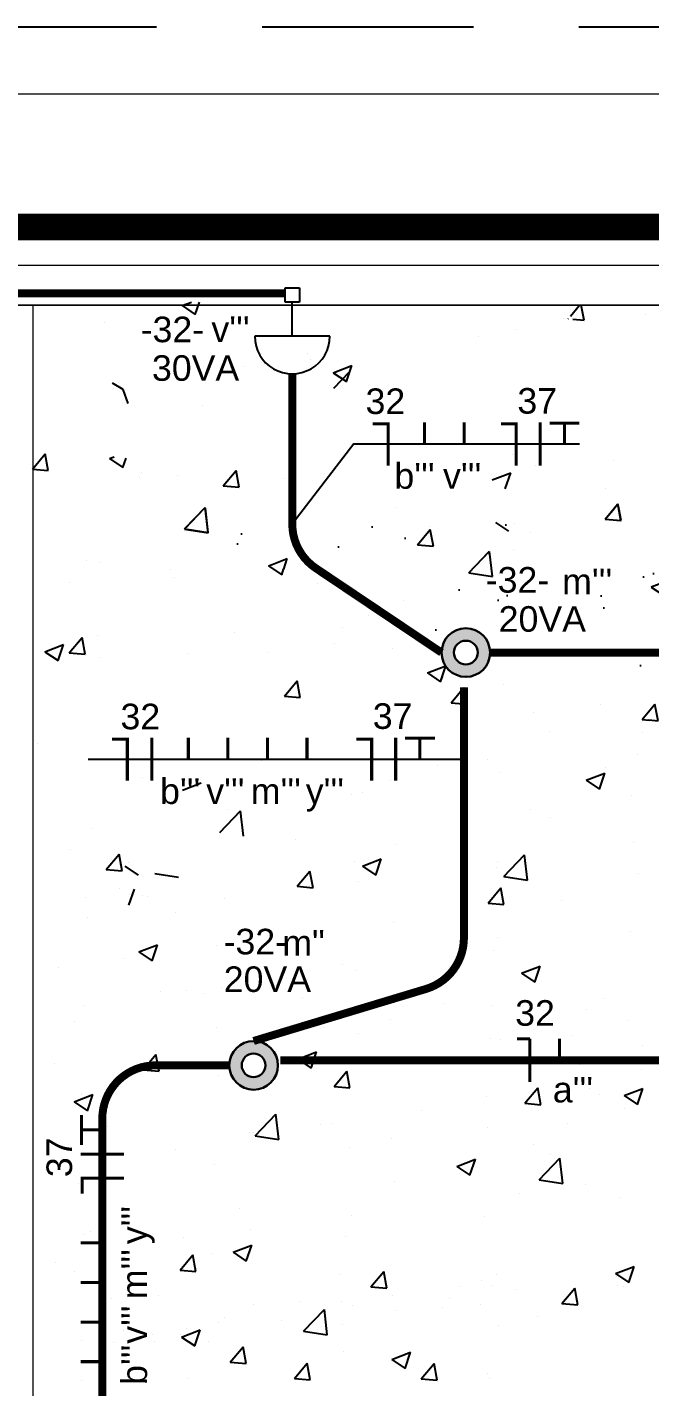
# Model space of a CAD drawing. Header units: millimetres. Extents: x 6597 to 20911, y -10306 to -132.
# Drawn here: x 12450 to 12684, y -5052 to -4541 of the extents above; entities that cross this region are included whole.
import ezdxf

# ---------------------------------------------------------------- set-up
doc = ezdxf.new("R2010")
doc.units = ezdxf.units.MM
doc.header["$LTSCALE"] = 25
doc.header["$MEASUREMENT"] = 0
for name, pattern in [('DASHDOT2', [12.7, 6.35, -3.175, 0, -3.175]), ('Dashed', [0.75, 0.5, -0.25]), ('HIDDEN2', [4.7625, 3.175, -1.5875])]:
    doc.linetypes.add(name, pattern=pattern)
for name, color, linetype in [('CIRCUITOS', 7, 'Continuous'), ('Iluminação1', 1, 'Continuous'), ('LUMINÁRIAS', 1, 'Continuous'), ('MAAI - VEGETAÇÃO', 106, 'Continuous')]:
    doc.layers.add(name, color=color, linetype=linetype)
for name, color, linetype, lineweight in [('EL-Condutos', 5, 'Continuous', 30), ('MAAI - ALVENARIA', 7, 'Continuous', 0), ('P-SIMBOL', 1, 'Continuous', 30), ('TEXTO', 7, 'Continuous', 30)]:
    doc.layers.add(name, color=color, linetype=linetype, lineweight=lineweight)
doc.styles.add('Arial', font='arial.ttf')

# ---------------------------------------------------------------- blocks, each defined once
blk = doc.blocks.new('Arandela 32W')
at = {"layer": 'LUMINÁRIAS', "color": 1}
for p, q in [((18.1535, 14.125), (18.1535, -14.125)), ((0, -2.6515), (0, 2.6515)), ((0, 2.6515), (5.304, 2.6515)), ((5.304, 2.6515), (5.304, -2.6515)), ((18.1535, 0), (5.304, 0)), ((5.304, -2.6515), (0, -2.6515))]:
    blk.add_line(p, q, dxfattribs=at)
blk.add_arc((18.1535, 0), 14.125, 270, 90, dxfattribs=at)

msp = doc.modelspace()

# ---------------------------------------------------------------- hatches: boundary and pattern name
at = {"layer": 'MAAI - VEGETAÇÃO', "transparency": 33554559}
h = msp.add_hatch(dxfattribs=at)
h.set_pattern_fill('AR-CONC', color=256, scale=10)
h.set_pattern_definition([(50, (-24217.496, -17853.917), (71.72602, -6.27521), [7.5, -82.5]), (355, (-24217.496, -17853.92), (-13.87513, 75.21921), [6, -66]), (100.45144, (-24211.52, -17854.44), (57.85088, 68.944), [6.37402, -70.11421]), (46.1842, (-24217.5, -17833.92), (106.72413, -16.55193), [11.25, -123.75]), (96.63564, (-24208.6, -17835.3), (93.4662, 97.41186), [9.56103, -105.17138]), (351.18416, (-24217.5, -17833.92), (93.4662, 97.41186), [9, -99]), (21, (-24207.496, -17838.917), (59.690705, -40.26189), [7.5, -82.5]), (326, (-24207.496, -17838.92), (24.33153, 72.515), [6, -66]), (71.45144, (-24202.52, -17842.27), (84.02224, 32.25312), [6.37402, -70.11421]), (37.5, (-24217.496, -17853.917), (1.215986, 33.289385), [0, -65.2, 0, -67, 0, -66.25]), (7.5, (-24217.496, -17853.917), (26.306954, 39.44117), [0, -38.2, 0, -63.7, 0, -25.25]), (327.5, (-24239.796, -17853.917), (53.382244, -2.255487), [0, -25, 0, -78, 0, -103.5]), (317.5, (-24249.796, -17853.917), (58.318617, 10.0105), [0, -32.5, 0, -51.8, 0, -73.5])])
h.paths.add_polyline_path([(13188.06, -4721.62), (13170.32, -4721.62), (13166.56, -4727.24), (13160.67, -4721.62), (13114.1, -4721.62), (13112.01, -4723.18), (13105.12, -4725.4), (13104.63, -4721.62), (12632.32, -4721.62), (12628.56, -4727.24), (12622.67, -4721.62), (12576.09, -4721.62), (12574.01, -4723.18), (12567.12, -4725.4), (12566.63, -4721.62), (12491.21, -4721.62), (12735.36, -4822.4), (13188.06, -4822.4)])
at = {"layer": 'P-SIMBOL'}
h = msp.add_hatch(color=256, dxfattribs=at)
h.dxf.hatch_style = 1
h.paths.add_polyline_path([(12606.03, -4775.87, 1), (12624.32, -4775.87, 1)])
h.paths.add_polyline_path([(12619.64, -4775.87, -1), (12610.72, -4775.87, -1)], flags=16)
h = msp.add_hatch(color=256, dxfattribs=at)
h.dxf.hatch_style = 1
h.paths.add_polyline_path([(12526.3, -4930.9, 1), (12544.58, -4930.9, 1)])
h.paths.add_polyline_path([(12539.9, -4930.9, -1), (12530.98, -4930.9, -1)], flags=16)

# ---------------------------------------------------------------- linework, layer by layer
at = {"linetype": 'HIDDEN2'}
msp.add_line((15713.63, -4540.99), (9367.5, -4540.99), dxfattribs=at)
at = {"lineweight": 0}
msp.add_line((9392.5, -4565.99), (15688.63, -4565.99), dxfattribs=at)
at = {"layer": 'CIRCUITOS', "linetype": 'DASHDOT2'}
for p, q in [((12516.26, -4683.09), (12516.26, -4683.09)), ((12559.26, -4880.81), (12559.26, -4880.81)), ((12521.39, -4885.8), (12521.39, -4885.8)), ((12524.93, -4885.7), (12524.93, -4885.7)), ((12568.71, -4892.91), (12568.71, -4892.91)), ((12573.8, -4895.15), (12573.8, -4895.15)), ((12523.28, -4901.55), (12523.28, -4901.55)), ((12553.81, -4905.37), (12553.81, -4905.37))]:
    msp.add_line(p, q, dxfattribs=at)
at = {"layer": 'CIRCUITOS'}
for p, q in [((12573.06, -4697.5), (12549.98, -4727.6)), ((12573.06, -4697.5), (12657.91, -4697.5)), ((12473.31, -4815.9), (12614.46, -4815.9))]:
    msp.add_line(p, q, dxfattribs=at)
for points, const_width in [([(12580.21, -4689.95), (12586.12, -4689.95)], 1.16), ([(12585.96, -4689.37), (12585.96, -4705.63)], 1.16), ([(12585.96, -4689.37), (12585.96, -4705.63)], 1.16), ([(12599.66, -4689.37), (12599.66, -4697.5)], 1.16), ([(12614.52, -4689.37), (12614.52, -4697.5)], 1.16), ([(12628.38, -4689.95), (12634.3, -4689.95)], 1.16), ([(12634.13, -4689.37), (12634.13, -4705.63)], 1.16), ([(12643.13, -4689.37), (12643.13, -4705.63)], 1.16), ([(12646.63, -4689.66), (12657.88, -4689.66)], 1.11), ([(12652.26, -4689.66), (12652.26, -4697.5)], 1.11), ([(12482.26, -4808.35), (12488.17, -4808.35)], 1.16), ([(12488, -4807.77), (12488, -4824.04)], 1.16), ([(12488, -4807.77), (12488, -4824.04)], 1.16), ([(12497.22, -4807.77), (12497.22, -4824.04)], 1.16), ([(12497.22, -4807.77), (12497.22, -4824.04)], 1.16), ([(12510.92, -4807.77), (12510.92, -4815.9)], 1.16), ([(12525.78, -4807.77), (12525.78, -4815.9)], 1.16), ([(12540.65, -4807.77), (12540.65, -4815.9)], 1.16), ([(12555.51, -4807.77), (12555.51, -4815.9)], 1.16), ([(12574.07, -4808.35), (12579.98, -4808.35)], 1.16), ([(12579.81, -4807.77), (12579.81, -4824.04)], 1.16), ([(12588.82, -4807.77), (12588.82, -4824.04)], 1.16), ([(12592.32, -4808.06), (12603.56, -4808.06)], 1.11), ([(12597.94, -4808.06), (12597.94, -4815.9)], 1.11), ([(12634.4, -4920.91), (12639.23, -4920.91)], 1.16), ([(12639.23, -4920.91), (12639.23, -4937.17)], 1.16), ([(12650.41, -4920.92), (12650.41, -4929.05)], 1.16), ([(12470.75, -4960.79), (12470.75, -4949.55)], 1.11), ([(12470.75, -4955.17), (12478.59, -4955.17)], 1.11), ([(12470.46, -4964.29), (12486.72, -4964.29)], 1.16), ([(12470.46, -4973.3), (12486.72, -4973.3)], 1.16), ([(12471.03, -4979.04), (12471.03, -4973.13)], 1.16), ([(12470.46, -4997.6), (12478.59, -4997.6)], 1.16), ([(12470.46, -5012.46), (12478.59, -5012.46)], 1.16), ([(12470.46, -5027.33), (12478.59, -5027.33)], 1.16), ([(12470.46, -5042.19), (12478.59, -5042.19)], 1.16)]:
    msp.add_lwpolyline(points, dxfattribs=dict(at, const_width=const_width))
at = {"layer": 'EL-Condutos', "const_width": 3}
msp.add_lwpolyline([(12547.32, -4640.99), (12178.3, -4640.99)], dxfattribs=at)
at = {"layer": 'EL-Condutos', "linetype": 'Dashed', "const_width": 3}
for points in [[(12549.98, -4671.18), (12549.98, -4727.6, 0.249979), (12558.83, -4744.2), (12606.03, -4775.87)], [(12614.46, -4788.96), (12614.46, -4883.05, -0.330754), (12600.24, -4902.2), (12535.44, -4921.75)], [(12478.59, -5108.34), (12478.59, -4950.9, -0.414214), (12498.59, -4930.9), (12526.3, -4930.9)]]:
    msp.add_lwpolyline(points, format="xyb", dxfattribs=at)
for points in [[(12624.32, -4775.87), (12967, -4775.87)], [(12545.5, -4929.05), (12835.96, -4929.05)]]:
    msp.add_lwpolyline(points, dxfattribs=at)
at = {"layer": 'MAAI - ALVENARIA'}
for p, q in [((9533.86, -4630.4), (15548.86, -4630.4)), ((9548.86, -4645.4), (13709.17, -4645.4)), ((13709.17, -4645.4), (9548.86, -4645.4)), ((12452.66, -5129.4), (12452.66, -4645.4))]:
    msp.add_line(p, q, dxfattribs=at)
at = {"layer": 'MAAI - VEGETAÇÃO', "linetype": 'Continuous', "transparency": 33554559}
for p, q in [((12508.56, -4645.55), (12512.05, -4644.21)), ((12508.56, -4645.55), (12513.54, -4648.9)), ((12513.54, -4648.9), (12515.11, -4644.21)), ((12654.53, -4649.46), (12657.93, -4645.4)), ((12659.59, -4651.07), (12658.55, -4645.4)), ((12549.64, -4649.68), (12549.64, -4649.68)), ((12652.02, -4650.41), (12652.02, -4650.41)), ((12653.62, -4650.55), (12653.76, -4650.37)), ((12653.62, -4650.55), (12653.64, -4650.55)), ((12655.34, -4650.7), (12659.59, -4651.07)), ((12682.77, -4649.06), (12682.77, -4649.06)), ((12479.41, -4651.96), (12479.41, -4651.96)), ((12634.25, -4654.63), (12634.25, -4654.63)), ((12452.67, -4659.67), (12452.67, -4659.67)), ((12452.67, -4659.67), (12452.67, -4659.67)), ((12497.7, -4657.18), (12497.7, -4657.18)), ((12619.86, -4657.34), (12619.86, -4657.34)), ((12555.54, -4663.53), (12555.54, -4663.53)), ((12556.71, -4665.65), (12556.71, -4665.65)), ((12518.84, -4670.64), (12518.84, -4670.64)), ((12531.8, -4668.53), (12531.8, -4668.53)), ((12565.36, -4670.76), (12572.36, -4668.08)), ((12565.36, -4670.76), (12570.33, -4674.12)), ((12565.62, -4676.55), (12571.44, -4670.49)), ((12570.33, -4674.12), (12572.36, -4668.08)), ((12452.31, -4706.94), (12457.13, -4701.19)), ((12452.31, -4706.94), (12457.13, -4701.19)), ((12458.29, -4707.46), (12457.13, -4701.19)), ((12458.29, -4707.46), (12457.13, -4701.19)), ((12481.34, -4703.02), (12483.09, -4702.34)), ((12481.34, -4703.02), (12483.09, -4702.34)), ((12486.31, -4706.37), (12487.5, -4702.84)), ((12486.31, -4706.37), (12487.5, -4702.84)), ((12632.55, -4701.51), (12632.55, -4701.51)), ((12452.31, -4706.94), (12458.29, -4707.46)), ((12452.31, -4706.94), (12458.29, -4707.46)), ((12481.34, -4703.02), (12486.31, -4706.37)), ((12481.34, -4703.02), (12486.31, -4706.37)), ((12524.04, -4713.21), (12528.86, -4707.47)), ((12524.04, -4713.21), (12528.86, -4707.47)), ((12530.02, -4713.74), (12528.86, -4707.47)), ((12530.02, -4713.74), (12528.86, -4707.47)), ((12641.34, -4705.49), (12641.34, -4705.49)), ((12670.56, -4703.77), (12670.56, -4703.77)), ((12670.56, -4703.77), (12670.56, -4703.77)), ((12492.53, -4710.08), (12492.53, -4710.08)), ((12492.53, -4710.08), (12492.53, -4710.08)), ((12493.48, -4708.18), (12493.48, -4708.18)), ((12493.48, -4708.18), (12493.48, -4708.18)), ((12506.86, -4709.33), (12506.86, -4709.33)), ((12506.86, -4709.33), (12506.86, -4709.33)), ((12524.04, -4713.21), (12530.02, -4713.74)), ((12524.04, -4713.21), (12530.02, -4713.74)), ((12546.87, -4710.43), (12546.87, -4710.43)), ((12546.87, -4710.43), (12546.87, -4710.43)), ((12625.05, -4711.03), (12632.05, -4708.34)), ((12630.02, -4714.38), (12632.05, -4708.34)), ((12667.79, -4714.17), (12667.79, -4714.17)), ((12667.79, -4714.17), (12667.79, -4714.17)), ((12509.48, -4729.45), (12517.27, -4721.34)), ((12517, -4721.62), (12517.27, -4721.34)), ((12517.29, -4721.62), (12517.26, -4721.34)), ((12518.36, -4730.84), (12517.26, -4721.34)), ((12589.14, -4721.28), (12589.14, -4721.28)), ((12589.14, -4721.28), (12589.14, -4721.28)), ((12667.49, -4725.76), (12672.31, -4720.02)), ((12670.97, -4721.62), (12672.31, -4720.02)), ((12672.61, -4721.62), (12672.31, -4720.02)), ((12673.47, -4726.29), (12672.31, -4720.02)), ((12626.29, -4726.97), (12631.26, -4730.33)), ((12633.33, -4727.21), (12633.33, -4727.21)), ((12633.33, -4727.21), (12633.33, -4727.21)), ((12667.49, -4725.76), (12673.47, -4726.29)), ((12509.47, -4729.46), (12510.67, -4729.65)), ((12509.47, -4729.46), (12518.36, -4730.84)), ((12509.48, -4729.45), (12509.68, -4729.24)), ((12530.82, -4731.29), (12530.82, -4731.29)), ((12579.88, -4728.71), (12579.88, -4728.71)), ((12592.28, -4732.92), (12592.28, -4732.92)), ((12597.01, -4735.43), (12601.83, -4729.69)), ((12597.01, -4735.43), (12601.83, -4729.69)), ((12601.49, -4728.63), (12601.49, -4728.63)), ((12601.49, -4728.63), (12601.49, -4728.63)), ((12602.98, -4735.96), (12601.83, -4729.69)), ((12602.98, -4735.96), (12601.83, -4729.69)), ((12639.51, -4730.89), (12639.51, -4730.89)), ((12639.51, -4730.89), (12639.51, -4730.89)), ((12529.36, -4735.11), (12529.36, -4735.11)), ((12567.25, -4736.22), (12567.25, -4736.22)), ((12597.01, -4735.43), (12602.98, -4735.96)), ((12597.01, -4735.43), (12602.98, -4735.96)), ((12622.48, -4739.46), (12623.99, -4737.89)), ((12624.17, -4739.46), (12623.98, -4737.9)), ((12633.05, -4737.15), (12633.05, -4737.15)), ((12472.5, -4741.3), (12472.5, -4741.3)), ((12478.02, -4742.15), (12478.02, -4742.15)), ((12541.03, -4743.28), (12542.41, -4742.75)), ((12541.03, -4743.28), (12546, -4746.63)), ((12504.09, -4744.53), (12504.09, -4744.53)), ((12505.89, -4747.83), (12505.89, -4747.83)), ((12546, -4746.63), (12546.71, -4744.53)), ((12631.4, -4743.88), (12631.4, -4743.88)), ((12466.22, -4749.52), (12466.22, -4749.52)), ((12466.22, -4749.52), (12466.22, -4749.52)), ((12559.27, -4750.09), (12559.27, -4750.09)), ((12591.9, -4756.3), (12591.9, -4756.3)), ((12578.66, -4761.99), (12578.66, -4761.99)), ((12476.8, -4769.27), (12476.8, -4769.27)), ((12476.8, -4769.27), (12476.8, -4769.27)), ((12528.15, -4768.4), (12528.15, -4768.4)), ((12528.15, -4768.4), (12528.15, -4768.4)), ((12569.01, -4766.28), (12569.01, -4766.28)), ((12457.01, -4775.53), (12464.01, -4772.84)), ((12457.01, -4775.53), (12464.01, -4772.84)), ((12461.98, -4778.89), (12464.01, -4772.84)), ((12461.98, -4778.89), (12464.01, -4772.84)), ((12466.19, -4775.99), (12471.01, -4770.24)), ((12466.19, -4775.99), (12471.01, -4770.24)), ((12472.17, -4776.51), (12471.01, -4770.24)), ((12472.17, -4776.51), (12471.01, -4770.24)), ((12565.98, -4772.37), (12565.98, -4772.37)), ((12457.01, -4775.53), (12461.98, -4778.89)), ((12457.01, -4775.53), (12461.98, -4778.89)), ((12466.19, -4775.99), (12472.17, -4776.51)), ((12466.19, -4775.99), (12472.17, -4776.51)), ((12477.79, -4777.8), (12477.79, -4777.8)), ((12477.79, -4777.8), (12477.79, -4777.8)), ((12510.69, -4776.29), (12510.69, -4776.29)), ((12510.69, -4776.29), (12510.69, -4776.29)), ((12540.94, -4775.66), (12540.94, -4775.66)), ((12540.94, -4775.66), (12540.94, -4775.66)), ((12587.55, -4774.52), (12587.55, -4774.52)), ((12600.72, -4783.54), (12607.72, -4780.85)), ((12600.72, -4783.54), (12601.28, -4783.33)), ((12600.72, -4783.54), (12605.69, -4786.9)), ((12600.72, -4783.54), (12605.69, -4786.9)), ((12605.69, -4786.9), (12607.72, -4780.85)), ((12547.01, -4792.18), (12551.83, -4786.43)), ((12547.01, -4792.18), (12551.83, -4786.43)), ((12552.98, -4792.7), (12551.83, -4786.43)), ((12552.98, -4792.7), (12551.83, -4786.43)), ((12605.69, -4786.9), (12606.39, -4784.82)), ((12609.64, -4794.71), (12614.46, -4788.96)), ((12609.64, -4794.71), (12614.46, -4788.96)), ((12615.62, -4795.23), (12614.46, -4788.96)), ((12615.62, -4795.23), (12614.46, -4788.96)), ((12629.38, -4787.79), (12629.38, -4787.79)), ((12547.01, -4792.18), (12552.98, -4792.7)), ((12547.01, -4792.18), (12552.98, -4792.7)), ((12609.64, -4794.71), (12615.62, -4795.23)), ((12609.64, -4794.71), (12615.62, -4795.23)), ((12640.7, -4798.51), (12640.7, -4798.51)), ((12640.7, -4798.51), (12640.7, -4798.51)), ((12665.73, -4795.21), (12665.73, -4795.21)), ((12681.37, -4800.98), (12681.91, -4800.34)), ((12681.37, -4800.98), (12684.05, -4801.22)), ((12454.12, -4810.11), (12454.12, -4810.11)), ((12454.12, -4810.11), (12454.12, -4810.11)), ((12588.73, -4810), (12588.73, -4810)), ((12588.73, -4810), (12588.73, -4810)), ((12646.56, -4805.7), (12646.56, -4805.7)), ((12646.56, -4805.7), (12646.56, -4805.7)), ((12681.52, -4805.93), (12681.52, -4805.93)), ((12488.48, -4813.65), (12488.48, -4813.65)), ((12488.48, -4813.65), (12488.48, -4813.65)), ((12497.7, -4813.65), (12497.7, -4813.65)), ((12497.7, -4813.65), (12497.7, -4813.65)), ((12679.51, -4814.03), (12679.51, -4814.03)), ((12679.51, -4814.03), (12679.51, -4814.03)), ((12538.22, -4816.4), (12538.22, -4816.4)), ((12538.22, -4816.4), (12538.22, -4816.4)), ((12551.08, -4815.9), (12551.08, -4815.9)), ((12551.08, -4815.9), (12551.08, -4815.9)), ((12604.47, -4818.16), (12604.47, -4818.16)), ((12604.47, -4818.16), (12604.47, -4818.16)), ((12614.26, -4816.88), (12614.26, -4816.88)), ((12614.26, -4816.88), (12614.26, -4816.88)), ((12623.2, -4815.94), (12623.2, -4815.94)), ((12623.2, -4815.94), (12623.2, -4815.94)), ((12667.64, -4819.13), (12667.64, -4819.13)), ((12667.64, -4819.13), (12667.64, -4819.13)), ((12493.54, -4822.87), (12493.54, -4822.87)), ((12493.54, -4822.87), (12493.54, -4822.87)), ((12508.76, -4827.5), (12515.76, -4824.82)), ((12508.76, -4827.5), (12515.76, -4824.82)), ((12587.02, -4823.9), (12587.02, -4823.9)), ((12588.83, -4821.54), (12588.83, -4821.54)), ((12588.83, -4821.54), (12588.83, -4821.54)), ((12628.17, -4821.08), (12628.17, -4821.08)), ((12628.17, -4821.08), (12628.17, -4821.08)), ((12660.41, -4823.8), (12667.41, -4821.12)), ((12660.41, -4823.8), (12667.41, -4821.12)), ((12660.41, -4823.8), (12665.38, -4827.16)), ((12660.41, -4823.8), (12665.38, -4827.16)), ((12665.38, -4827.16), (12667.41, -4821.12)), ((12665.38, -4827.16), (12667.41, -4821.12)), ((12550.96, -4826.52), (12550.96, -4826.52)), ((12550.96, -4826.52), (12550.96, -4826.52)), ((12564.88, -4825.95), (12564.88, -4825.95)), ((12564.88, -4825.95), (12564.88, -4825.95)), ((12572.17, -4829.34), (12572.17, -4829.34)), ((12572.17, -4829.34), (12572.17, -4829.34)), ((12576.23, -4828.57), (12576.23, -4828.57)), ((12576.23, -4828.57), (12576.23, -4828.57)), ((12677.3, -4829.67), (12677.3, -4829.67)), ((12677.3, -4829.67), (12677.3, -4829.67)), ((12522.74, -4843.42), (12530.53, -4835.3)), ((12522.74, -4843.42), (12530.53, -4835.3)), ((12525.72, -4834.98), (12525.72, -4834.98)), ((12525.72, -4834.98), (12525.72, -4834.98)), ((12531.62, -4844.8), (12530.52, -4835.31)), ((12531.62, -4844.8), (12530.52, -4835.31)), ((12639.42, -4834.65), (12639.42, -4834.65)), ((12639.42, -4834.65), (12639.42, -4834.65)), ((12614.39, -4837.95), (12614.39, -4837.95)), ((12614.39, -4837.95), (12614.39, -4837.95)), ((12647.16, -4837.89), (12647.16, -4837.89)), ((12647.16, -4837.89), (12647.16, -4837.89)), ((12474.37, -4842.02), (12474.37, -4842.02)), ((12474.37, -4842.02), (12474.37, -4842.02)), ((12466.52, -4849.76), (12466.52, -4849.76)), ((12466.52, -4849.76), (12466.52, -4849.76)), ((12551.24, -4846.26), (12551.24, -4846.26)), ((12551.24, -4846.26), (12551.24, -4846.26)), ((12588.84, -4847.9), (12588.84, -4847.9)), ((12588.84, -4847.9), (12588.84, -4847.9)), ((12678.29, -4847.32), (12678.29, -4847.32)), ((12678.29, -4847.32), (12678.29, -4847.32)), ((12480.06, -4857.38), (12484.88, -4851.63)), ((12480.06, -4857.38), (12484.88, -4851.63)), ((12486.04, -4857.9), (12484.88, -4851.63)), ((12486.04, -4857.9), (12484.88, -4851.63)), ((12485.02, -4855.36), (12485.02, -4855.36)), ((12485.02, -4855.36), (12485.02, -4855.36)), ((12487.08, -4856.05), (12492.05, -4859.41)), ((12487.08, -4856.05), (12492.05, -4859.41)), ((12488.33, -4854.54), (12488.33, -4854.54)), ((12488.33, -4854.54), (12488.33, -4854.54)), ((12573.28, -4854.27), (12573.28, -4854.27)), ((12573.28, -4854.27), (12573.28, -4854.27)), ((12576.39, -4856.06), (12583.39, -4853.37)), ((12576.39, -4856.06), (12583.39, -4853.37)), ((12576.39, -4856.06), (12581.36, -4859.41)), ((12576.39, -4856.06), (12581.36, -4859.41)), ((12581.36, -4859.41), (12583.39, -4853.37)), ((12581.36, -4859.41), (12583.39, -4853.37)), ((12626.95, -4854.36), (12626.95, -4854.36)), ((12626.95, -4854.36), (12626.95, -4854.36)), ((12629.46, -4859.97), (12637.25, -4851.85)), ((12629.46, -4859.97), (12637.25, -4851.85)), ((12638.35, -4861.36), (12637.24, -4851.86)), ((12638.35, -4861.36), (12637.24, -4851.86)), ((12480.06, -4857.38), (12486.04, -4857.9)), ((12480.06, -4857.38), (12486.04, -4857.9)), ((12498.29, -4858.9), (12507.18, -4860.28)), ((12498.29, -4858.9), (12507.18, -4860.28)), ((12551.79, -4863.65), (12556.61, -4857.91)), ((12551.79, -4863.65), (12556.61, -4857.91)), ((12557.77, -4864.18), (12556.61, -4857.91)), ((12557.77, -4864.18), (12556.61, -4857.91)), ((12626.66, -4856.53), (12626.66, -4856.53)), ((12626.66, -4856.53), (12626.66, -4856.53)), ((12629.45, -4859.98), (12638.35, -4861.36)), ((12629.45, -4859.98), (12638.35, -4861.36)), ((12680.05, -4858.78), (12680.05, -4858.78)), ((12680.05, -4858.78), (12680.05, -4858.78)), ((12484.88, -4864.51), (12484.88, -4864.51)), ((12484.88, -4864.51), (12484.88, -4864.51)), ((12488.61, -4870.76), (12490.64, -4864.72)), ((12488.61, -4870.76), (12490.64, -4864.72)), ((12551.79, -4863.65), (12557.77, -4864.18)), ((12551.79, -4863.65), (12557.77, -4864.18)), ((12575.01, -4861.86), (12575.01, -4861.86)), ((12575.01, -4861.86), (12575.01, -4861.86)), ((12623.52, -4869.93), (12628.34, -4864.18)), ((12623.52, -4869.93), (12628.34, -4864.18)), ((12629.49, -4870.45), (12628.34, -4864.18)), ((12629.49, -4870.45), (12628.34, -4864.18)), ((12472.2, -4867.93), (12472.2, -4867.93)), ((12472.2, -4867.93), (12472.2, -4867.93)), ((12488.92, -4866.73), (12488.92, -4866.73)), ((12488.92, -4866.73), (12488.92, -4866.73)), ((12493.66, -4866.98), (12493.66, -4866.98)), ((12493.66, -4866.98), (12493.66, -4866.98)), ((12495.46, -4867.5), (12495.46, -4867.5)), ((12495.46, -4867.5), (12495.46, -4867.5)), ((12524.5, -4868.26), (12524.5, -4868.26)), ((12524.5, -4868.26), (12524.5, -4868.26)), ((12623.52, -4869.93), (12629.49, -4870.45)), ((12623.52, -4869.93), (12629.49, -4870.45)), ((12650.99, -4869.11), (12650.99, -4869.11)), ((12650.99, -4869.11), (12650.99, -4869.11)), ((12473.16, -4875.31), (12473.16, -4875.31)), ((12473.16, -4875.31), (12473.16, -4875.31)), ((12506.08, -4873.39), (12506.08, -4873.39)), ((12506.08, -4873.39), (12506.08, -4873.39)), ((12613.12, -4874.09), (12613.12, -4874.09)), ((12613.12, -4874.09), (12613.12, -4874.09)), ((12588.08, -4877.39), (12588.08, -4877.39)), ((12588.08, -4877.39), (12588.08, -4877.39)), ((12677.08, -4880.61), (12677.08, -4880.61)), ((12677.08, -4880.61), (12677.08, -4880.61)), ((12492.37, -4888.31), (12499.37, -4885.62)), ((12492.37, -4888.31), (12499.37, -4885.62)), ((12497.34, -4891.66), (12499.37, -4885.62)), ((12497.34, -4891.66), (12499.37, -4885.62)), ((12524.93, -4885.7), (12524.93, -4885.7)), ((12627.03, -4882.9), (12627.03, -4882.9)), ((12627.03, -4882.9), (12627.03, -4882.9)), ((12487.06, -4890.69), (12487.06, -4890.69)), ((12487.06, -4890.69), (12487.06, -4890.69)), ((12492.37, -4888.31), (12497.34, -4891.66)), ((12492.37, -4888.31), (12497.34, -4891.66)), ((12625.73, -4887.65), (12625.73, -4887.65)), ((12625.73, -4887.65), (12625.73, -4887.65)), ((12462.02, -4893.98), (12462.02, -4893.98)), ((12462.02, -4893.98), (12462.02, -4893.98)), ((12568.71, -4892.91), (12568.71, -4892.91)), ((12573.8, -4895.15), (12573.8, -4895.15)), ((12636.08, -4896.32), (12643.08, -4893.63)), ((12636.08, -4896.32), (12643.08, -4893.63)), ((12636.08, -4896.32), (12641.05, -4899.67)), ((12636.08, -4896.32), (12641.05, -4899.67)), ((12641.05, -4899.67), (12643.08, -4893.63)), ((12641.05, -4899.67), (12643.08, -4893.63)), ((12523.28, -4901.55), (12523.28, -4901.55)), ((12500.43, -4903.12), (12500.43, -4903.12)), ((12500.43, -4903.12), (12500.43, -4903.12)), ((12510.39, -4902.92), (12510.39, -4902.92)), ((12510.39, -4902.92), (12510.39, -4902.92)), ((12517.04, -4904.02), (12517.04, -4904.02)), ((12553.81, -4905.37), (12553.81, -4905.37)), ((12666.72, -4905.89), (12666.72, -4905.89)), ((12471.94, -4908.59), (12471.94, -4908.59)), ((12471.94, -4908.59), (12471.94, -4908.59)), ((12607.19, -4907.63), (12607.19, -4907.63)), ((12607.19, -4907.63), (12607.19, -4907.63)), ((12624.68, -4908.55), (12624.68, -4908.55)), ((12624.68, -4908.55), (12624.68, -4908.55)), ((12660.57, -4909.88), (12660.57, -4909.88)), ((12468.13, -4914.29), (12468.13, -4914.29)), ((12468.13, -4914.29), (12468.13, -4914.29)), ((12521.51, -4916.55), (12521.51, -4916.55)), ((12521.51, -4916.55), (12521.51, -4916.55)), ((12561.78, -4916.83), (12561.78, -4916.83)), ((12586.81, -4913.53), (12586.81, -4913.53)), ((12586.81, -4913.53), (12586.81, -4913.53)), ((12639.45, -4915.54), (12639.45, -4915.54)), ((12675.86, -4913.9), (12675.86, -4913.9)), ((12574.89, -4918.81), (12574.89, -4918.81)), ((12574.89, -4918.81), (12574.89, -4918.81)), ((12624.52, -4920.94), (12624.52, -4920.94)), ((12624.52, -4920.94), (12624.52, -4920.94)), ((12628.28, -4921.06), (12628.28, -4921.06)), ((12628.28, -4921.06), (12628.28, -4921.06)), ((12654.74, -4919.55), (12654.74, -4919.55)), ((12493.94, -4932.6), (12498.76, -4926.85)), ((12493.94, -4932.6), (12498.76, -4926.85)), ((12498.62, -4925.14), (12498.62, -4925.14)), ((12498.62, -4925.14), (12498.62, -4925.14)), ((12499.92, -4933.12), (12498.76, -4926.85)), ((12499.92, -4933.12), (12498.76, -4926.85)), ((12552.06, -4928.57), (12559.06, -4925.88)), ((12557.03, -4931.93), (12559.06, -4925.88)), ((12681.66, -4923.32), (12681.66, -4923.32)), ((12460.75, -4930.13), (12460.75, -4930.13)), ((12460.75, -4930.13), (12460.75, -4930.13)), ((12493.94, -4932.6), (12499.92, -4933.12)), ((12493.94, -4932.6), (12499.92, -4933.12)), ((12552.06, -4928.57), (12557.03, -4931.93)), ((12572.58, -4928.44), (12572.58, -4928.44)), ((12572.58, -4928.44), (12572.58, -4928.44)), ((12645.33, -4929.2), (12645.33, -4929.2)), ((12650.41, -4929.05), (12657.92, -4930.22)), ((12660.53, -4928.97), (12660.53, -4928.97)), ((12681.22, -4932.56), (12681.22, -4932.56)), ((12522.07, -4934.84), (12522.07, -4934.84)), ((12522.07, -4934.84), (12522.07, -4934.84)), ((12565.66, -4938.87), (12570.49, -4933.13)), ((12565.66, -4938.87), (12570.49, -4933.13)), ((12571.64, -4939.39), (12570.49, -4933.13)), ((12571.64, -4939.39), (12570.49, -4933.13)), ((12468.03, -4944.56), (12475.04, -4941.87)), ((12468.03, -4944.56), (12475.04, -4941.87)), ((12470.72, -4941.88), (12470.72, -4941.88)), ((12470.72, -4941.88), (12470.72, -4941.88)), ((12473.01, -4947.92), (12475.04, -4941.87)), ((12473.01, -4947.92), (12475.04, -4941.87)), ((12565.66, -4938.87), (12571.64, -4939.39)), ((12565.66, -4938.87), (12571.64, -4939.39)), ((12622.9, -4942.57), (12622.9, -4942.57)), ((12622.9, -4942.57), (12622.9, -4942.57)), ((12637.39, -4945.15), (12642.21, -4939.4)), ((12637.39, -4945.15), (12642.21, -4939.4)), ((12643.37, -4945.67), (12642.21, -4939.4)), ((12643.37, -4945.67), (12642.21, -4939.4)), ((12660.1, -4938.21), (12660.1, -4938.21)), ((12661.53, -4939.67), (12661.53, -4939.67)), ((12665.44, -4942.03), (12665.44, -4942.03)), ((12674.65, -4942.23), (12681.65, -4939.54)), ((12674.65, -4942.23), (12679.62, -4945.59)), ((12679.62, -4945.59), (12681.65, -4939.54)), ((12468.03, -4944.56), (12473.01, -4947.92)), ((12468.03, -4944.56), (12473.01, -4947.92)), ((12598.38, -4947.99), (12598.38, -4947.99)), ((12598.38, -4947.99), (12598.38, -4947.99)), ((12637.39, -4945.15), (12643.37, -4945.67)), ((12637.39, -4945.15), (12643.37, -4945.67)), ((12640.41, -4945.33), (12640.41, -4945.33)), ((12674.65, -4947.19), (12674.65, -4947.19)), ((12535.99, -4957.38), (12543.78, -4949.26)), ((12535.99, -4957.38), (12543.78, -4949.26)), ((12544.88, -4958.77), (12543.78, -4949.27)), ((12544.88, -4958.77), (12543.78, -4949.27)), ((12560.5, -4952.97), (12560.5, -4952.97)), ((12560.5, -4952.97), (12560.5, -4952.97)), ((12564.58, -4952.58), (12564.58, -4952.58)), ((12564.58, -4952.58), (12564.58, -4952.58)), ((12653.52, -4952.84), (12653.52, -4952.84)), ((12480.53, -4953.95), (12480.53, -4953.95)), ((12480.53, -4953.95), (12480.53, -4953.95)), ((12533.91, -4956.2), (12533.91, -4956.2)), ((12533.91, -4956.2), (12533.91, -4956.2)), ((12535.47, -4956.27), (12535.47, -4956.27)), ((12535.47, -4956.27), (12535.47, -4956.27)), ((12535.99, -4957.39), (12544.88, -4958.77)), ((12535.99, -4957.39), (12544.88, -4958.77)), ((12623.3, -4954.23), (12623.3, -4954.23)), ((12623.3, -4954.23), (12623.3, -4954.23)), ((12477.8, -4961.42), (12477.8, -4961.42)), ((12477.8, -4961.42), (12477.8, -4961.42)), ((12506.27, -4962.59), (12506.27, -4962.59)), ((12506.27, -4962.59), (12506.27, -4962.59)), ((12571.36, -4961.73), (12571.36, -4961.73)), ((12571.36, -4961.73), (12571.36, -4961.73)), ((12587.3, -4958.46), (12587.3, -4958.46)), ((12587.3, -4958.46), (12587.3, -4958.46)), ((12640.68, -4960.71), (12640.68, -4960.71)), ((12640.68, -4960.71), (12640.68, -4960.71)), ((12472.31, -4964.59), (12472.31, -4964.59)), ((12472.31, -4964.59), (12472.31, -4964.59)), ((12520.85, -4968.13), (12520.85, -4968.13)), ((12520.85, -4968.13), (12520.85, -4968.13)), ((12611.75, -4968.83), (12618.75, -4966.15)), ((12611.75, -4968.83), (12618.75, -4966.15)), ((12616.72, -4972.19), (12618.75, -4966.15)), ((12616.72, -4972.19), (12618.75, -4966.15)), ((12642.72, -4973.93), (12650.51, -4965.82)), ((12642.72, -4973.93), (12650.51, -4965.82)), ((12646.86, -4964.52), (12646.86, -4964.52)), ((12646.86, -4964.52), (12646.86, -4964.52)), ((12651.6, -4975.32), (12650.5, -4965.82)), ((12651.6, -4975.32), (12650.5, -4965.82)), ((12611.75, -4968.83), (12616.72, -4972.19)), ((12611.75, -4968.83), (12616.72, -4972.19)), ((12469.51, -4975.17), (12469.51, -4975.17)), ((12469.51, -4975.17), (12469.51, -4975.17)), ((12588.55, -4974.53), (12588.55, -4974.53)), ((12588.55, -4974.53), (12588.55, -4974.53)), ((12642.71, -4973.94), (12651.6, -4975.32)), ((12642.71, -4973.94), (12651.6, -4975.32)), ((12660.26, -4975.82), (12660.26, -4975.82)), ((12660.26, -4975.82), (12660.26, -4975.82)), ((12635.23, -4979.12), (12635.23, -4979.12)), ((12635.23, -4979.12), (12635.23, -4979.12)), ((12673.43, -4980.48), (12673.43, -4980.48)), ((12673.43, -4980.48), (12673.43, -4980.48)), ((12530.23, -4984.54), (12530.23, -4984.54)), ((12530.23, -4984.54), (12530.23, -4984.54)), ((12572.07, -4987.43), (12572.07, -4987.43)), ((12572.07, -4987.43), (12572.07, -4987.43)), ((12622.09, -4987.52), (12622.09, -4987.52)), ((12622.09, -4987.52), (12622.09, -4987.52)), ((12474.07, -4993.36), (12474.07, -4993.36)), ((12474.07, -4993.36), (12474.07, -4993.36)), ((12534.2, -4992.42), (12534.2, -4992.42)), ((12534.2, -4992.42), (12534.2, -4992.42)), ((12471.91, -4994.55), (12471.91, -4994.55)), ((12471.91, -4994.55), (12471.91, -4994.55)), ((12509.16, -4995.71), (12509.16, -4995.71)), ((12509.16, -4995.71), (12509.16, -4995.71)), ((12527.72, -5001.09), (12534.73, -4998.4)), ((12527.72, -5001.09), (12534.73, -4998.4)), ((12532.7, -5004.44), (12534.73, -4998.4)), ((12532.7, -5004.44), (12534.73, -4998.4)), ((12570.15, -4995.02), (12570.15, -4995.02)), ((12570.15, -4995.02), (12570.15, -4995.02)), ((12478.59, -5002.03), (12478.59, -5002.03)), ((12478.59, -5002.03), (12478.59, -5002.03)), ((12507.81, -5007.82), (12512.63, -5002.07)), ((12507.81, -5007.82), (12512.63, -5002.07)), ((12513.79, -5008.34), (12512.63, -5002.07)), ((12513.79, -5008.34), (12512.63, -5002.07)), ((12519.64, -5001.42), (12519.64, -5001.42)), ((12519.64, -5001.42), (12519.64, -5001.42)), ((12527.72, -5001.09), (12532.7, -5004.44)), ((12527.72, -5001.09), (12532.7, -5004.44)), ((12461.06, -5005.05), (12461.06, -5005.05)), ((12461.06, -5005.05), (12461.06, -5005.05)), ((12468.29, -5008.46), (12468.29, -5008.46)), ((12468.29, -5008.46), (12468.29, -5008.46)), ((12507.81, -5007.82), (12513.79, -5008.34)), ((12507.81, -5007.82), (12513.79, -5008.34)), ((12514.44, -5007.3), (12514.44, -5007.3)), ((12514.44, -5007.3), (12514.44, -5007.3)), ((12579.54, -5014.09), (12584.36, -5008.35)), ((12579.54, -5014.09), (12584.36, -5008.35)), ((12585.52, -5014.61), (12584.36, -5008.35)), ((12585.52, -5014.61), (12584.36, -5008.35)), ((12671.44, -5009.1), (12678.44, -5006.41)), ((12671.44, -5009.1), (12678.44, -5006.41)), ((12671.44, -5009.1), (12676.41, -5012.45)), ((12671.44, -5009.1), (12676.41, -5012.45)), ((12676.41, -5012.45), (12678.44, -5006.41)), ((12676.41, -5012.45), (12678.44, -5006.41)), ((12567.82, -5009.56), (12567.82, -5009.56)), ((12567.82, -5009.56), (12567.82, -5009.56)), ((12579.54, -5014.09), (12585.52, -5014.61)), ((12579.54, -5014.09), (12585.52, -5014.61)), ((12612.64, -5014.04), (12612.64, -5014.04)), ((12612.64, -5014.04), (12612.64, -5014.04)), ((12621.2, -5011.81), (12621.2, -5011.81)), ((12621.2, -5011.81), (12621.2, -5011.81)), ((12624.64, -5013.44), (12624.64, -5013.44)), ((12624.64, -5013.44), (12624.64, -5013.44)), ((12626.74, -5009.53), (12626.74, -5009.53)), ((12626.74, -5009.53), (12626.74, -5009.53)), ((12671.83, -5010.27), (12671.83, -5010.27)), ((12671.83, -5010.27), (12671.83, -5010.27)), ((12672.21, -5013.77), (12672.21, -5013.77)), ((12672.21, -5013.77), (12672.21, -5013.77)), ((12674.59, -5014.07), (12674.59, -5014.07)), ((12674.59, -5014.07), (12674.59, -5014.07)), ((12479.09, -5014.89), (12479.09, -5014.89)), ((12479.09, -5014.89), (12479.09, -5014.89)), ((12482.14, -5018.48), (12482.14, -5018.48)), ((12482.14, -5018.48), (12482.14, -5018.48)), ((12499.54, -5017.47), (12499.54, -5017.47)), ((12499.54, -5017.47), (12499.54, -5017.47)), ((12568.42, -5019.54), (12568.42, -5019.54)), ((12568.42, -5019.54), (12568.42, -5019.54)), ((12587.6, -5017.33), (12587.6, -5017.33)), ((12587.6, -5017.33), (12587.6, -5017.33)), ((12608.92, -5018.56), (12608.92, -5018.56)), ((12608.92, -5018.56), (12608.92, -5018.56)), ((12633.95, -5015.26), (12633.95, -5015.26)), ((12633.95, -5015.26), (12633.95, -5015.26)), ((12651.27, -5020.37), (12656.09, -5014.62)), ((12651.27, -5020.37), (12656.09, -5014.62)), ((12657.24, -5020.89), (12656.09, -5014.62)), ((12657.24, -5020.89), (12656.09, -5014.62)), ((12535.52, -5020.74), (12535.52, -5020.74)), ((12535.52, -5020.74), (12535.52, -5020.74)), ((12552.92, -5019.72), (12552.92, -5019.72)), ((12552.92, -5019.72), (12552.92, -5019.72)), ((12554.24, -5030.68), (12562.03, -5022.56)), ((12554.24, -5030.68), (12562.03, -5022.56)), ((12563.13, -5032.07), (12562.02, -5022.57)), ((12563.13, -5032.07), (12562.02, -5022.57)), ((12572.71, -5020.93), (12572.71, -5020.93)), ((12572.71, -5020.93), (12572.71, -5020.93)), ((12588.91, -5022.99), (12588.91, -5022.99)), ((12588.91, -5022.99), (12588.91, -5022.99)), ((12606.3, -5021.98), (12606.3, -5021.98)), ((12606.3, -5021.98), (12606.3, -5021.98)), ((12620.87, -5020.81), (12620.87, -5020.81)), ((12620.87, -5020.81), (12620.87, -5020.81)), ((12651.27, -5020.37), (12657.24, -5020.89)), ((12651.27, -5020.37), (12657.24, -5020.89)), ((12510.1, -5029.55), (12510.1, -5029.55)), ((12510.1, -5029.55), (12510.1, -5029.55)), ((12522.2, -5027.34), (12522.2, -5027.34)), ((12522.2, -5027.34), (12522.2, -5027.34)), ((12524.45, -5025.65), (12524.45, -5025.65)), ((12524.45, -5025.65), (12524.45, -5025.65)), ((12545.76, -5026.87), (12545.76, -5026.87)), ((12545.76, -5026.87), (12545.76, -5026.87)), ((12568.93, -5028.31), (12568.93, -5028.31)), ((12568.93, -5028.31), (12568.93, -5028.31)), ((12627.6, -5028.53), (12627.6, -5028.53)), ((12627.6, -5028.53), (12627.6, -5028.53)), ((12642.29, -5025.25), (12642.29, -5025.25)), ((12642.29, -5025.25), (12642.29, -5025.25)), ((12470.85, -5034.38), (12470.85, -5034.38)), ((12470.85, -5034.38), (12470.85, -5034.38)), ((12477.93, -5033.68), (12477.93, -5033.68)), ((12477.93, -5033.68), (12477.93, -5033.68)), ((12486.57, -5030.63), (12486.57, -5030.63)), ((12486.57, -5030.63), (12486.57, -5030.63)), ((12497.43, -5031.82), (12497.43, -5031.82)), ((12498.1, -5034.72), (12498.1, -5034.72)), ((12498.1, -5034.72), (12498.1, -5034.72)), ((12507.89, -5031.86), (12507.89, -5031.86)), ((12507.89, -5031.86), (12507.89, -5031.86)), ((12508.38, -5032.94), (12515.39, -5030.25)), ((12508.38, -5032.94), (12515.39, -5030.25)), ((12508.38, -5032.94), (12513.36, -5036.29)), ((12508.38, -5032.94), (12513.36, -5036.29)), ((12513.36, -5036.29), (12515.39, -5030.25)), ((12513.36, -5036.29), (12515.39, -5030.25)), ((12518.42, -5034.71), (12518.42, -5034.71)), ((12518.42, -5034.71), (12518.42, -5034.71)), ((12554.24, -5030.69), (12563.13, -5032.07)), ((12554.24, -5030.69), (12563.13, -5032.07)), ((12482.86, -5035.15), (12482.86, -5035.15)), ((12482.86, -5035.15), (12482.86, -5035.15)), ((12526.68, -5042.37), (12531.5, -5036.62)), ((12526.68, -5042.37), (12531.5, -5036.62)), ((12532.66, -5042.89), (12531.5, -5036.62)), ((12532.66, -5042.89), (12531.5, -5036.62)), ((12569.28, -5038.54), (12569.28, -5038.54)), ((12569.28, -5038.54), (12569.28, -5038.54)), ((12587.42, -5041.35), (12594.42, -5038.66)), ((12587.42, -5041.35), (12594.42, -5038.66)), ((12592.39, -5044.7), (12594.42, -5038.66)), ((12592.39, -5044.7), (12594.42, -5038.66)), ((12526.68, -5042.37), (12532.66, -5042.89)), ((12526.68, -5042.37), (12532.66, -5042.89)), ((12550.75, -5048.53), (12555.57, -5042.79)), ((12550.75, -5048.53), (12555.57, -5042.79)), ((12556.73, -5049.05), (12555.57, -5042.79)), ((12556.73, -5049.05), (12555.57, -5042.79)), ((12587.42, -5041.35), (12592.39, -5044.7)), ((12587.42, -5041.35), (12592.39, -5044.7)), ((12598.41, -5048.64), (12603.23, -5042.9)), ((12598.41, -5048.64), (12603.23, -5042.9)), ((12604.38, -5049.17), (12603.23, -5042.9)), ((12604.38, -5049.17), (12603.23, -5042.9)), ((12470.74, -5049.24), (12470.74, -5049.24)), ((12510.96, -5048.55), (12510.96, -5048.55)), ((12510.96, -5048.55), (12510.96, -5048.55)), ((12550.75, -5048.53), (12556.73, -5049.05)), ((12550.75, -5048.53), (12556.73, -5049.05)), ((12598.41, -5048.64), (12604.38, -5049.17)), ((12598.41, -5048.64), (12604.38, -5049.17)), ((12623.43, -5046.73), (12623.43, -5046.73)), ((12623.43, -5046.73), (12623.43, -5046.73)), ((12624.2, -5048.49), (12624.2, -5048.49)), ((12624.2, -5048.49), (12624.2, -5048.49))]:
    msp.add_line(p, q, dxfattribs=at)
at = {"layer": 'MAAI - VEGETAÇÃO', "transparency": 33554559}
for p, q in [((12486.45, -4677.02), (12482.47, -4674.63)), ((12488.34, -4682.37), (12486.45, -4677.02))]:
    msp.add_line(p, q, dxfattribs=at)
at = {"layer": 'P-SIMBOL'}
for centre, radius in [((12615.18, -4775.87), 9.14), ((12615.18, -4775.87), 9.14), ((12615.18, -4775.87), 4.46), ((12535.44, -4930.9), 9.14), ((12535.44, -4930.9), 9.14), ((12535.44, -4930.9), 4.46)]:
    msp.add_circle(centre, radius, dxfattribs=at)
at = {"layer": 'TEXTO', "color": 7, "const_width": 10}
msp.add_lwpolyline([(9517.5, -8720.99), (15641.57, -8720.99), (15641.57, -4615.99), (9517.5, -4615.99)], close=True, dxfattribs=at)

# ---------------------------------------------------------------- block references
at = {"layer": 'Iluminação1', "rotation": 269.9999999999999}
msp.add_blockref('Arandela 32W', (12549.98, -4638.9), dxfattribs=at)
msp.add_blockref('Arandela 32W', (12549.98, -4638.9), dxfattribs=at)

# ---------------------------------------------------------------- texts
at = {"layer": 'CIRCUITOS', "linetype": 'DASHDOT2', "style": 'Arial'}
for s, p in [('-32-', (12493, -4659.3)), ("v'''", (12519.58, -4659.22)), ('30VA', (12497.25, -4673.8)), ('32', (12577.5, -4686.27)), ('37', (12634.54, -4686.13)), ("b'''", (12588.34, -4714.32)), ("v'''", (12606.62, -4714.32)), ('-32-', (12622.67, -4753.35)), ("m'''", (12651.36, -4753.96)), ('20VA', (12627.52, -4768.04)), ('37', (12580.22, -4804.53)), ('32', (12485.43, -4804.68)), ("b'''", (12500.3, -4832.72)), ("v'''", (12517.65, -4832.72)), ("m'''", (12534.38, -4832.72)), ("y'''", (12555.04, -4832.72)), ('-32-', (12524.16, -4889.21)), ('m"', (12546.24, -4889.69)), ('20VA', (12524.23, -4903.34)), ('32', (12633.73, -4916.02)), ("a'''", (12647.86, -4944.82))]:
    msp.add_text(s, height=9.6, dxfattribs=at).set_placement(p)
for s, p in [('37', (12467.22, -4972.89)), ("y'''", (12495.4, -4998.07)), ("m'''", (12495.4, -5018.74)), ("v'''", (12495.4, -5035.46)), ("b'''", (12495.4, -5050.91))]:
    msp.add_text(s, height=9.6, rotation=90, dxfattribs=at).set_placement(p)

doc.saveas('drawing.dxf')
